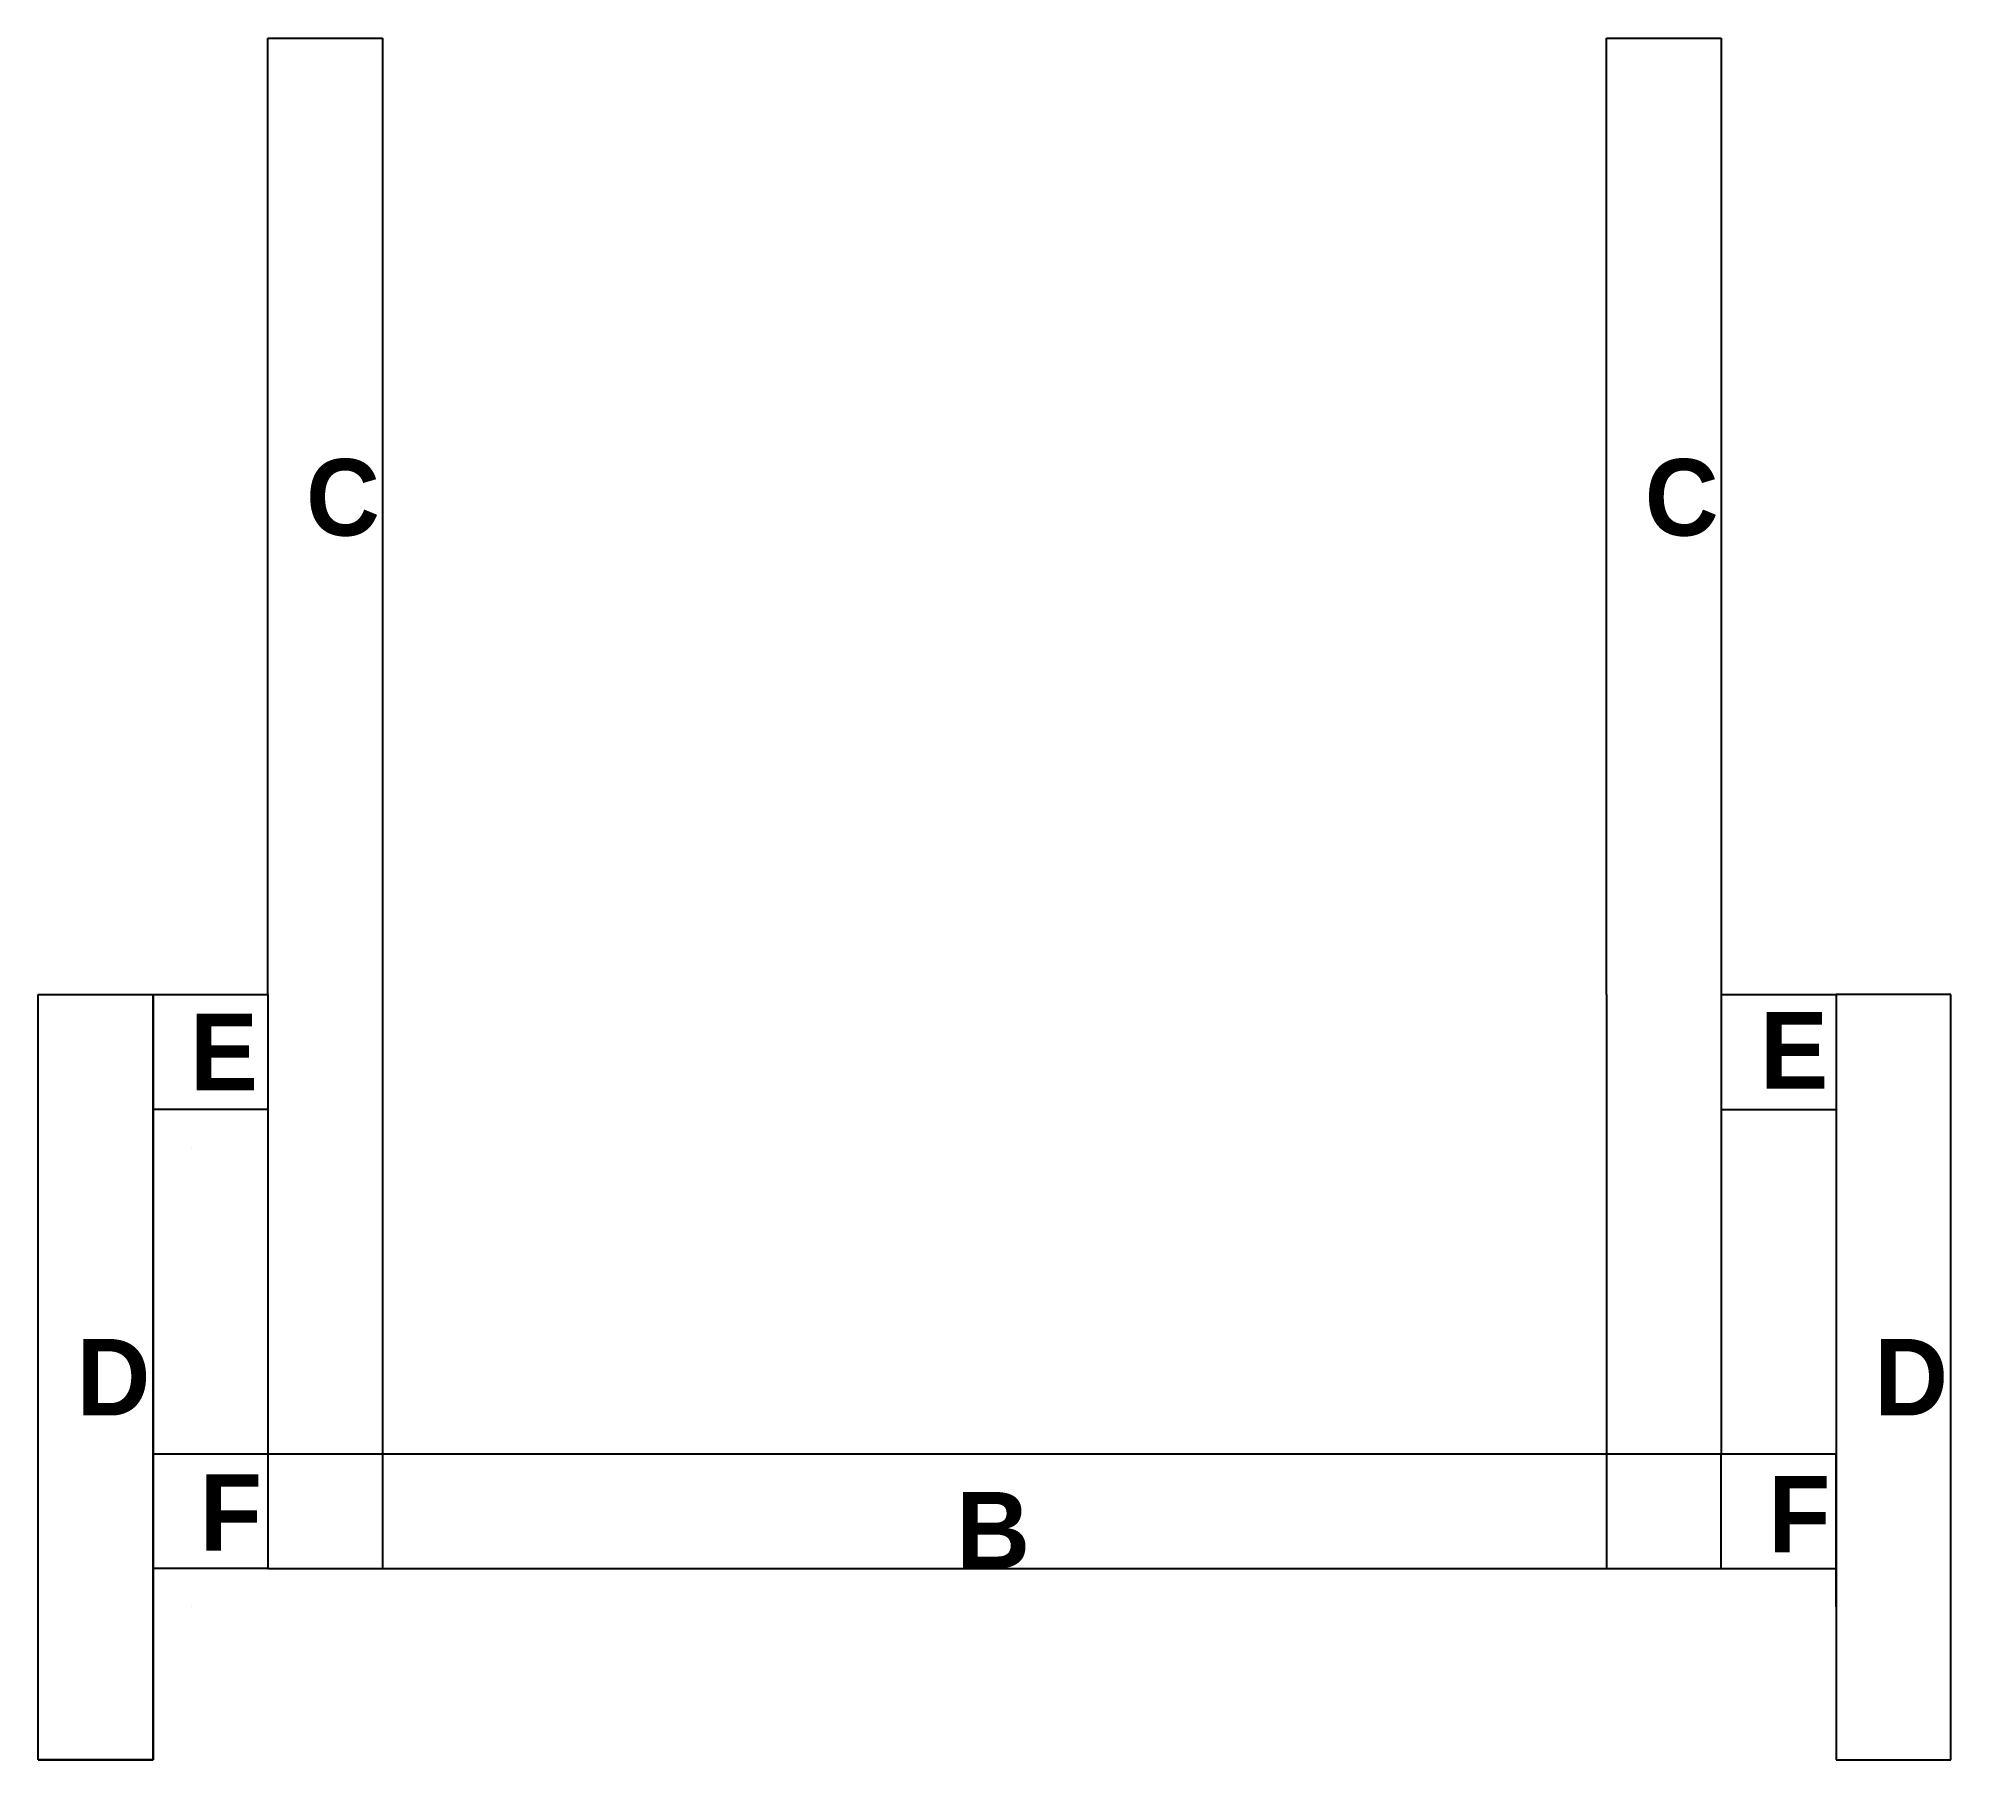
# Model space of a CAD drawing. Header units: inches. Extents: x 43 to 48, y 23 to 27.5.
import ezdxf

# ---------------------------------------------------------------- set-up
doc = ezdxf.new("R2010")
doc.units = ezdxf.units.IN
doc.header["$MEASUREMENT"] = 0
doc.linetypes.add('ACAD_ISO02W100', pattern=[15, 12, -3])
doc.layers.get('0').update_dxf_attribs({"lineweight": 25})
doc.layers.add('layer 1', color=178, linetype='ACAD_ISO02W100', lineweight=25, true_color=0x000000)
doc.styles.add('textstyle11', font='')
doc.styles.add('textstyle12', font='')
doc.styles.add('textstyle13', font='')
doc.styles.add('textstyle14', font='')
doc.styles.add('textstyle15', font='')
doc.styles.add('textstyle16', font='')
doc.styles.add('textstyle17', font='')
doc.styles.add('textstyle18', font='')
doc.styles.add('textstyle19', font='')
doc.styles.get('textstyle11').set_extended_font_data('Andale Mono', bold=True)
doc.styles.get('textstyle12').set_extended_font_data('Andale Mono', bold=True)
doc.styles.get('textstyle13').set_extended_font_data('Andale Mono', bold=True)
doc.styles.get('textstyle14').set_extended_font_data('Andale Mono', bold=True)
doc.styles.get('textstyle15').set_extended_font_data('Andale Mono', bold=True)
doc.styles.get('textstyle16').set_extended_font_data('Andale Mono', bold=True)
doc.styles.get('textstyle17').set_extended_font_data('Andale Mono', bold=True)
doc.styles.get('textstyle18').set_extended_font_data('Andale Mono', bold=True)
doc.styles.get('textstyle19').set_extended_font_data('Andale Mono', bold=True)

msp = doc.modelspace()

# ---------------------------------------------------------------- linework, layer by layer
for p, q in [((43.6, 25), (43.6, 27.5)), ((43.6, 27.5), (43.9, 27.5)), ((43.9, 27.5), (43.9, 25)), ((47.1, 25), (47.1, 27.5)), ((47.1, 27.5), (47.4, 27.5)), ((47.4, 27.5), (47.4, 25)), ((43, 23), (43, 25)), ((43, 25), (43.3, 25)), ((43.3, 25), (43.3, 23)), ((43.3, 25), (43.6, 25)), ((43.6, 25), (43.6, 23.8)), ((43.9, 25), (43.9, 23.8)), ((47.1, 25), (47.1, 23.8)), ((47.4, 25), (47.4, 23.8)), ((47.4, 25), (47.7, 25)), ((48, 25), (47.7, 25)), ((47.7, 25), (47.7, 23)), ((48, 23), (48, 25)), ((43.3, 23), (43.3, 25)), ((43.3, 23.4), (43.3, 25)), ((43.3, 25), (43.3, 23.8)), ((43.3, 23.8), (43.3, 25)), ((47.7, 25), (47.7, 23.8)), ((43.6, 24.7), (43.3, 24.7)), ((47.4, 24.7), (47.7, 24.7)), ((43.4, 24.6), (43.4, 24.6)), ((43.3, 23.8), (43.4, 23.8)), ((43.3, 23.8), (43.6, 23.8)), ((43.6, 23.8), (47.4, 23.8)), ((47.4, 23.8), (47.7, 23.8)), ((47.7, 23.4), (47.7, 23.8)), ((43.6, 23.5), (43.3, 23.5)), ((43.6, 23.5), (47.4, 23.5)), ((47.4, 23.5), (47.7, 23.5)), ((43.4, 23.4), (43.4, 23.4)), ((43.3, 23), (43, 23)), ((43, 23), (43.3, 23)), ((47.7, 23), (48, 23))]:
    msp.add_line(p, q)
at = {"layer": 'layer 1'}
for p, q in [((43.6, 23.8), (43.6, 23.5)), ((43.9, 23.8), (43.9, 23.5)), ((47.1, 23.8), (47.1, 23.5)), ((47.4, 23.5), (47.4, 23.8))]:
    msp.add_line(p, q, dxfattribs=at)

# ---------------------------------------------------------------- texts
at = {"char_height": 0.2, "attachment_point": 1}
for s, insert, style in [('C', (43.7, 26.4), 'textstyle12'), ('C', (47.2, 26.4), 'textstyle13'), ('E', (47.5012, 24.9542), 'textstyle17'), ('E', (43.3964, 24.9499), 'textstyle16'), ('D', (43.1, 24.1), 'textstyle15'), ('D', (47.8, 24.1), 'textstyle14'), ('F', (43.4217, 23.7464), 'textstyle18'), ('F', (47.5223, 23.7421), 'textstyle19'), ('B', (45.4, 23.7), 'textstyle11')]:
    msp.add_mtext(s, dxfattribs=dict(at, insert=insert, style=style))

doc.saveas('drawing.dxf')
